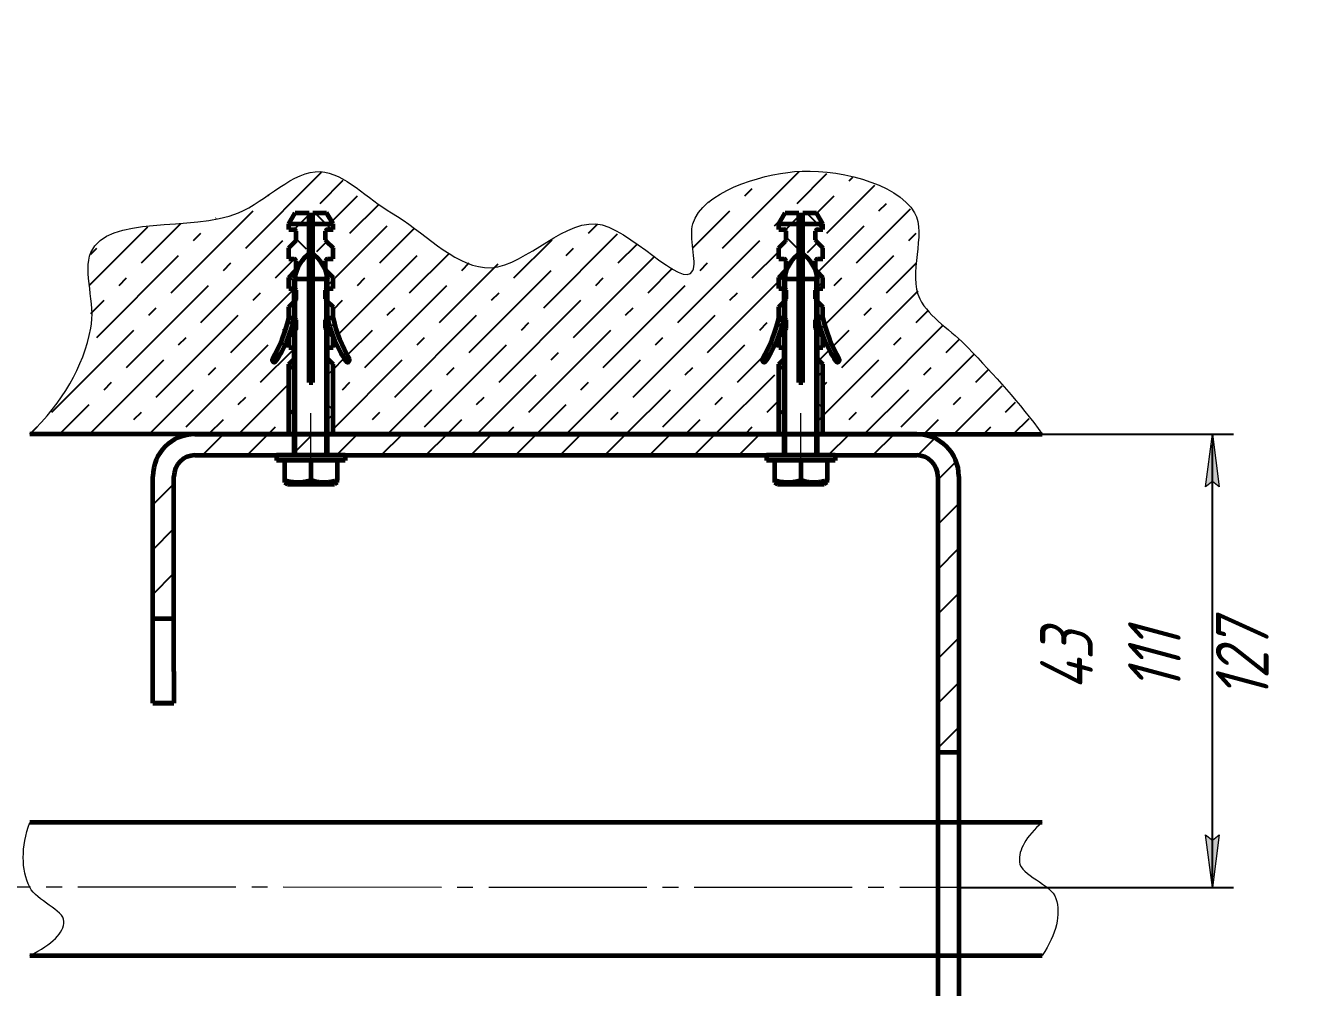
# Model space of a CAD drawing. Header units: millimetres. Extents: x 0 to 840, y 0 to 594.
# Drawn here: x 284.6 to 406, y 212.7 to 303.9 of the extents above; entities that cross this region are included whole.
import ezdxf

# ---------------------------------------------------------------- set-up
doc = ezdxf.new("R2010")
doc.units = ezdxf.units.MM
for name, pattern in [('K5LT_AXLED', [19.5, 15, -1.5, 1.5, -1.5]), ('K5LT_BASIC', [0]), ('K5LT_THIN', [0])]:
    doc.linetypes.add(name, pattern=pattern)
doc.layers.add('Системный слой', color=7, linetype='Continuous')
doc.styles.add('KDIMTEXTSTYLE', font='GOST_AU.SHX', dxfattribs={"width": 0.96, "oblique": 15, "height": 5})
doc.dimstyles.new('KDIMSTYLE (1.00)', dxfattribs={"dimtxt": 5, "dimasz": 1, "dimexe": 2, "dimexo": 0, "dimgap": 1, "dimtad": 1, "dimtxsty": 'KDIMTEXTSTYLE', "dimsah": 1, "dimcen": 0, "dimdle": 1, "dimadec": 0, "dimazin": 0, "dimtfac": 0.667, "dimtmove": 0, "dimatfit": 3, "dimfxl": 1, "dimtvp": 1, "dimtolj": 1, "dimtzin": 0, "dimarcsym": 0})
pattern_1 = [(45, (0, 0), (-2.12132, 2.12132), []), (135, (0, 0), (-2.12132, -2.12132), [])]

# ---------------------------------------------------------------- blocks, each defined once
blk = doc.blocks.new('KDIMARROW_01')
at = {"layer": 'Системный слой'}
blk.add_hatch(color=0, dxfattribs=at).paths.add_polyline_path([(0, 0), (-5, 0.66), (-4.5, 0), (-5, -0.66)])
at = {"layer": 'Системный слой', "color": 0, "linetype": 'K5LT_THIN', "lineweight": 18}
for p, q in [((-4.5, 0), (-5, 0.66)), ((-5, 0.66), (0, 0)), ((0, 0), (-5, -0.66)), ((-5, -0.66), (-4.5, 0)), ((0, 0), (-1, 0))]:
    blk.add_line(p, q, dxfattribs=at)
blk = doc.blocks.new('U175')
at = {"layer": 'Системный слой', "color": 30, "linetype": 'K5LT_AXLED', "lineweight": 18, "true_color": 0xff8000}
for p, q in [((311.66, 261.19), (311.66, 267.19)), ((358.16, 261.19), (358.16, 267.19))]:
    blk.add_line(p, q, dxfattribs=at)
at = {"layer": 'Системный слой', "color": 5, "linetype": 'K5LT_BASIC', "lineweight": 60, "true_color": 0x0000ff}
for p, q in [((300.66, 265.19), (369.16, 265.19)), ((300.66, 263.19), (369.16, 263.19)), ((296.66, 242.69), (296.66, 261.19)), ((298.66, 242.69), (298.66, 261.19)), ((371.16, 261.19), (371.16, 204.89)), ((373.16, 261.19), (373.16, 204.89)), ((296.66, 239.69), (296.66, 242.69)), ((298.66, 242.69), (298.66, 239.69)), ((296.66, 239.69), (298.66, 239.69)), ((298.66, 239.69), (296.66, 239.69)), ((371.16, 202.31), (371.16, 204.89)), ((373.16, 202.31), (373.16, 204.89)), ((371.16, 195.9), (371.16, 202.31)), ((373.16, 202.31), (373.16, 195.9)), ((371.16, 195.47), (371.16, 195.9)), ((373.16, 195.47), (371.16, 195.47)), ((371.16, 195.47), (371.16, 192.69)), ((373.16, 195.47), (373.16, 195.9)), ((373.16, 195.47), (373.16, 192.69)), ((373.16, 192.69), (371.16, 192.69))]:
    blk.add_line(p, q, dxfattribs=at)
for centre, radius, start, end in [((300.66, 261.19), 4, 90, 180), ((369.16, 261.19), 4, 0, 90), ((300.66, 261.19), 2, 90, 180), ((369.16, 261.19), 2, 0, 90)]:
    blk.add_arc(centre, radius, start, end, dxfattribs=at)

msp = doc.modelspace()

# ---------------------------------------------------------------- hatches: boundary and pattern name
at = {"layer": 'Системный слой'}
h = msp.add_hatch(dxfattribs=at)
h.set_pattern_fill('Бетон', angle=45, style=0, pattern_type=0)
h.set_pattern_definition([(45, (0, 0), (-2.828427, 2.828427), [11, -5]), (45, (9.1924, 9.1924), (-2.828427, 2.828427), [1, -15]), (45, (4.2426, 7.071), (-2.828427, 2.828427), [11, -5]), (45, (13.435, 16.2635), (-2.828427, 2.828427), [1, -15])])
h.paths.add_polyline_path([(284.98318, 265.18663), (300.66139, 265.18663), (309.56139, 265.18663), (309.56139, 271.83663), (310.03513, 272.31037), (310.08639, 272.43412), (310.08639, 273.23663), (310.03513, 273.36037), (309.91139, 273.41163), (309.56139, 273.41163), (309.56139, 274.46163), (308.33749, 272.11215), (308.21474, 272.03066), (308.07032, 272.05984), (307.98884, 272.18258), (308.01236, 272.31808), (309.56139, 276.21163), (309.56139, 277.26163), (310.08639, 277.78663), (310.08639, 279.01163), (309.56139, 279.01163), (309.56139, 280.06163), (310.21013, 280.71037), (310.26139, 280.83412), (310.26139, 281.63663), (310.21013, 281.76037), (310.08639, 281.81163), (309.56139, 281.81163), (309.56139, 282.86163), (310.21013, 283.51037), (310.26139, 283.63412), (310.26139, 284.43663), (310.21013, 284.56037), (310.08639, 284.61163), (309.56139, 284.61163), (309.56139, 285.13663), (310.16761, 286.18663), (311.48336, 286.18663), (311.48336, 285.13663), (311.48336, 282.30585), (311.66139, 282.43663), (311.83942, 282.30585), (311.83942, 285.13663), (311.83942, 286.18663), (313.15517, 286.18663), (313.76139, 285.13663), (313.76139, 284.61163), (313.23639, 284.61163), (313.11265, 284.56037), (313.06139, 284.43663), (313.06139, 283.63412), (313.11265, 283.51037), (313.76139, 282.86163), (313.76139, 281.81163), (313.23639, 281.81163), (313.11265, 281.76037), (313.06139, 281.63663), (313.06139, 280.83412), (313.11265, 280.71037), (313.76139, 280.06163), (313.76139, 279.01163), (313.23639, 279.01163), (313.23639, 277.78663), (313.76139, 277.26163), (313.76139, 276.21163), (315.31042, 272.31808), (315.33163, 272.17228), (315.24353, 272.05419), (315.09773, 272.03298), (314.98529, 272.11215), (313.76139, 274.46163), (313.76139, 273.41163), (313.41139, 273.41163), (313.28765, 273.36037), (313.23639, 273.23663), (313.23639, 272.43412), (313.28765, 272.31037), (313.76139, 271.83663), (313.76139, 265.18663), (356.06139, 265.18663), (356.06139, 271.83663), (356.53513, 272.31037), (356.58639, 272.43412), (356.58639, 273.23663), (356.53513, 273.36037), (356.41139, 273.41163), (356.06139, 273.41163), (356.06139, 274.46163), (354.83749, 272.11215), (354.71474, 272.03066), (354.57032, 272.05984), (354.48884, 272.18258), (354.51236, 272.31808), (356.06139, 276.21163), (356.06139, 277.26163), (356.58639, 277.78663), (356.58639, 279.01163), (356.06139, 279.01163), (356.06139, 280.06163), (356.71013, 280.71037), (356.76139, 280.83412), (356.76139, 281.63663), (356.71013, 281.76037), (356.58639, 281.81163), (356.06139, 281.81163), (356.06139, 282.86163), (356.71013, 283.51037), (356.76139, 283.63412), (356.76139, 284.43663), (356.71013, 284.56037), (356.58639, 284.61163), (356.06139, 284.61163), (356.06139, 285.13663), (356.66761, 286.18663), (357.98336, 286.18663), (357.98336, 285.13663), (357.98336, 282.30585), (358.16139, 282.43663), (358.33942, 282.30585), (358.33942, 285.13663), (358.33942, 286.18663), (359.65517, 286.18663), (360.26139, 285.13663), (360.26139, 284.61163), (359.73639, 284.61163), (359.61265, 284.56037), (359.56139, 284.43663), (359.56139, 283.63412), (359.61265, 283.51037), (360.26139, 282.86163), (360.26139, 281.81163), (359.73639, 281.81163), (359.61265, 281.76037), (359.56139, 281.63663), (359.56139, 280.83412), (359.61265, 280.71037), (360.26139, 280.06163), (360.26139, 279.01163), (359.73639, 279.01163), (359.73639, 277.78663), (360.26139, 277.26163), (360.26139, 276.21163), (361.81042, 272.31808), (361.83163, 272.17228), (361.74353, 272.05419), (361.59773, 272.03298), (361.48529, 272.11215), (360.26139, 274.46163), (360.26139, 273.41163), (359.91139, 273.41163), (359.78765, 273.36037), (359.73639, 273.23663), (359.73639, 272.43412), (359.78765, 272.31037), (360.26139, 271.83663), (360.26139, 265.18663), (369.16139, 265.18663), (381.07519, 265.18663), (375.88281, 271.41911), (374.02423, 273.41163), (370.51714, 276.56849), (369.44246, 278.03412), (369.04698, 280.27353), (369.34381, 284.67383), (368.9582, 286.18663), (367.0922, 288.01217), (363.62654, 289.47912), (358.89972, 290.15364), (357.55715, 290.09987), (353.83526, 289.36311), (349.48751, 287.26871), (347.91335, 285.13663), (347.86904, 283.24129), (347.91335, 280.71037), (347.09825, 280.35856), (345.43098, 281.19819), (342.55384, 283.27404), (338.90915, 285.11459), (338.69117, 285.13663), (336.23849, 284.60711), (332.11175, 282.23933), (328.3281, 280.97532), (328.1284, 280.99049), (325.38492, 281.95934), (320.92231, 285.12764), (319.31895, 286.18663), (315.15672, 289.11495), (312.54103, 290.09987), (310.29892, 289.55177), (306.40769, 287.05469), (304.77929, 286.18663), (301.26262, 285.37913), (294.54581, 284.70951), (291.33837, 283.2818), (290.7841, 282.43663), (290.54443, 280.26477), (290.85402, 275.69455), (290.7841, 275.23412), (288.97888, 270.32681), (285.62812, 265.83363)])
h = msp.add_hatch(dxfattribs=at)
h.set_pattern_fill('Неметалл', angle=45, style=0, pattern_type=0)
h.set_pattern_definition(pattern_1)
h.paths.add_polyline_path([(310.26139, 284.43663), (310.26139, 283.63412), (310.21013, 283.51037), (309.56139, 282.86163), (309.56139, 281.81163), (310.08639, 281.81163), (310.21013, 281.76037), (310.26139, 281.63663), (310.26139, 281.38213), (311.48336, 283.05585), (311.48336, 285.13663), (309.56139, 285.13663), (309.56139, 284.61163), (310.08639, 284.61163), (310.21013, 284.56037)])
h.paths.add_polyline_path([(313.11265, 283.51037), (313.06139, 283.63412), (313.06139, 284.43663), (313.11265, 284.56037), (313.23639, 284.61163), (313.76139, 284.61163), (313.76139, 285.13663), (311.83942, 285.13663), (311.83942, 283.05585), (313.06139, 281.38213), (313.06139, 281.63663), (313.11265, 281.76037), (313.23639, 281.81163), (313.76139, 281.81163), (313.76139, 282.86163)])
h.paths.add_polyline_path([(311.83942, 285.13663), (313.76139, 285.13663), (313.15517, 286.18663), (311.83942, 286.18663)])
h.paths.add_polyline_path([(309.56139, 285.13663), (311.48336, 285.13663), (311.48336, 286.18663), (310.16761, 286.18663)])
h.paths.add_polyline_path([(315.31042, 272.31808), (313.76139, 276.21163), (313.23639, 276.21163), (314.91959, 272.21091), (314.98529, 272.11215), (315.10804, 272.03066), (315.25245, 272.05984), (315.33394, 272.18258)])
h.paths.add_polyline_path([(313.76139, 276.21163), (313.76139, 277.26163), (313.23639, 277.78663), (313.23639, 276.21163)])
h.paths.add_polyline_path([(313.76139, 279.01163), (313.76139, 280.06163), (313.23639, 280.58663), (313.23639, 279.01163)])
h.paths.add_polyline_path([(309.56139, 280.06163), (309.56139, 279.01163), (310.08639, 279.01163), (310.08639, 280.58663)])
h.paths.add_polyline_path([(309.56139, 277.26163), (309.56139, 276.21163), (309.68149, 276.21163), (310.08639, 276.21163), (310.08639, 277.78663)])
h.paths.add_polyline_path([(309.56139, 274.46163), (310.08639, 276.21163), (309.68149, 276.21163), (309.56139, 276.21163), (308.01236, 272.31808), (307.99115, 272.17228), (308.07925, 272.05419), (308.22504, 272.03298), (308.33749, 272.11215)])
h.paths.add_polyline_path([(310.08639, 273.23663), (310.08639, 274.98663), (309.56139, 274.46163), (309.56139, 273.41163), (309.91139, 273.41163), (310.03513, 273.36037)])
h.paths.add_polyline_path([(313.23639, 274.98663), (313.23639, 273.23663), (313.28765, 273.36037), (313.41139, 273.41163), (313.76139, 273.41163), (313.76139, 274.46163)])
h.paths.add_polyline_path([(313.23639, 272.43412), (313.23639, 265.18663), (313.76139, 265.18663), (313.76139, 271.83663), (313.28765, 272.31037)])
h.paths.add_polyline_path([(309.56139, 271.83663), (309.56139, 265.18663), (310.08639, 265.18663), (310.08639, 272.43412), (310.03513, 272.31037)])
h = msp.add_hatch(dxfattribs=at)
h.set_pattern_fill('Неметалл', angle=45, style=0, pattern_type=0)
h.set_pattern_definition(pattern_1)
h.paths.add_polyline_path([(356.76139, 284.43663), (356.76139, 283.63412), (356.71013, 283.51037), (356.06139, 282.86163), (356.06139, 281.81163), (356.58639, 281.81163), (356.71013, 281.76037), (356.76139, 281.63663), (356.76139, 281.38213), (357.98336, 283.05585), (357.98336, 285.13663), (356.06139, 285.13663), (356.06139, 284.61163), (356.58639, 284.61163), (356.71013, 284.56037)])
h.paths.add_polyline_path([(359.61265, 283.51037), (359.56139, 283.63412), (359.56139, 284.43663), (359.61265, 284.56037), (359.73639, 284.61163), (360.26139, 284.61163), (360.26139, 285.13663), (358.33942, 285.13663), (358.33942, 283.05585), (359.56139, 281.38213), (359.56139, 281.63663), (359.61265, 281.76037), (359.73639, 281.81163), (360.26139, 281.81163), (360.26139, 282.86163)])
h.paths.add_polyline_path([(358.33942, 285.13663), (360.26139, 285.13663), (359.65517, 286.18663), (358.33942, 286.18663)])
h.paths.add_polyline_path([(356.06139, 285.13663), (357.98336, 285.13663), (357.98336, 286.18663), (356.66761, 286.18663)])
h.paths.add_polyline_path([(361.81042, 272.31808), (360.26139, 276.21163), (359.73639, 276.21163), (361.41959, 272.21091), (361.48529, 272.11215), (361.60804, 272.03066), (361.75245, 272.05984), (361.83394, 272.18258)])
h.paths.add_polyline_path([(360.26139, 276.21163), (360.26139, 277.26163), (359.73639, 277.78663), (359.73639, 276.21163)])
h.paths.add_polyline_path([(360.26139, 279.01163), (360.26139, 280.06163), (359.73639, 280.58663), (359.73639, 279.01163)])
h.paths.add_polyline_path([(356.06139, 280.06163), (356.06139, 279.01163), (356.58639, 279.01163), (356.58639, 280.58663)])
h.paths.add_polyline_path([(356.06139, 277.26163), (356.06139, 276.21163), (356.18149, 276.21163), (356.58639, 276.21163), (356.58639, 277.78663)])
h.paths.add_polyline_path([(356.06139, 274.46163), (356.58639, 276.21163), (356.18149, 276.21163), (356.06139, 276.21163), (354.51236, 272.31808), (354.49115, 272.17228), (354.57925, 272.05419), (354.72504, 272.03298), (354.83749, 272.11215)])
h.paths.add_polyline_path([(356.58639, 273.23663), (356.58639, 274.98663), (356.06139, 274.46163), (356.06139, 273.41163), (356.41139, 273.41163), (356.53513, 273.36037)])
h.paths.add_polyline_path([(359.73639, 274.98663), (359.73639, 273.23663), (359.78765, 273.36037), (359.91139, 273.41163), (360.26139, 273.41163), (360.26139, 274.46163)])
h.paths.add_polyline_path([(359.73639, 272.43412), (359.73639, 265.18663), (360.26139, 265.18663), (360.26139, 271.83663), (359.78765, 272.31037)])
h.paths.add_polyline_path([(356.06139, 271.83663), (356.06139, 265.18663), (356.58639, 265.18663), (356.58639, 272.43412), (356.53513, 272.31037)])
h = msp.add_hatch(dxfattribs=at)
h.set_pattern_fill('Металл', angle=45, style=0, pattern_type=0)
h.set_pattern_definition([(45, (0, 0), (-2.12132, 2.12132), [])])
h.paths.add_polyline_path([(296.66139, 261.18663), (296.66139, 247.68663), (298.66139, 247.68663), (298.66139, 261.18663), (299.24718, 262.60084), (300.66139, 263.18663), (308.41139, 263.18663), (310.08639, 263.18663), (310.08639, 265.18663), (300.66139, 265.18663), (298.28829, 264.40663), (296.8407, 262.37083)])
h.paths.add_polyline_path([(313.23639, 263.18663), (313.23639, 265.18663), (310.08639, 265.18663), (310.08639, 263.18663)])
h.paths.add_polyline_path([(313.23639, 263.18663), (314.91139, 263.18663), (354.91139, 263.18663), (356.58639, 263.18663), (356.58639, 265.18663), (313.76139, 265.18663), (313.23639, 265.18663)])
h.paths.add_polyline_path([(361.41139, 263.18663), (369.16139, 263.18663), (370.5756, 262.60084), (371.16139, 261.18663), (371.16139, 235.03663), (373.16139, 235.03663), (373.16139, 261.18663), (372.38139, 263.55973), (370.34559, 265.00732), (369.16139, 265.18663), (360.26139, 265.18663), (359.73639, 265.18663), (359.73639, 263.18663)])

# ---------------------------------------------------------------- linework, layer by layer
at = {"layer": 'Системный слой', "color": 5, "linetype": 'K5LT_BASIC', "lineweight": 60, "true_color": 0x0000ff}
for p, q in [((309.56139, 285.13663), (310.16761, 286.18663)), ((310.16761, 286.18663), (311.48336, 286.18663)), ((311.48336, 285.13663), (311.48336, 286.18663)), ((311.83942, 286.18663), (313.15517, 286.18663)), ((311.83942, 285.13663), (311.83942, 286.18663)), ((313.76139, 285.13663), (313.15517, 286.18663)), ((356.06139, 285.13663), (356.66761, 286.18663)), ((356.66761, 286.18663), (357.98336, 286.18663)), ((357.98336, 285.13663), (357.98336, 286.18663)), ((358.33942, 286.18663), (359.65517, 286.18663)), ((358.33942, 285.13663), (358.33942, 286.18663)), ((360.26139, 285.13663), (359.65517, 286.18663)), ((309.56139, 285.13663), (311.48336, 285.13663)), ((309.56139, 284.61163), (309.56139, 285.13663)), ((309.56139, 284.61163), (310.08639, 284.61163)), ((310.26139, 283.63412), (310.26139, 284.43663)), ((311.48336, 270.08663), (311.48336, 285.13663)), ((311.83942, 270.08663), (311.83942, 285.13663)), ((311.83942, 285.13663), (313.76139, 285.13663)), ((313.06139, 283.63412), (313.06139, 284.43663)), ((313.23639, 284.61163), (313.76139, 284.61163)), ((313.76139, 284.61163), (313.76139, 285.13663)), ((356.06139, 285.13663), (357.98336, 285.13663)), ((356.06139, 284.61163), (356.06139, 285.13663)), ((356.06139, 284.61163), (356.58639, 284.61163)), ((356.76139, 283.63412), (356.76139, 284.43663)), ((357.98336, 270.08663), (357.98336, 285.13663)), ((358.33942, 270.08663), (358.33942, 285.13663)), ((358.33942, 285.13663), (360.26139, 285.13663)), ((359.56139, 283.63412), (359.56139, 284.43663)), ((359.73639, 284.61163), (360.26139, 284.61163)), ((360.26139, 284.61163), (360.26139, 285.13663)), ((309.56139, 282.86163), (310.21013, 283.51037)), ((309.56139, 281.81163), (309.56139, 282.86163)), ((313.11265, 283.51037), (313.76139, 282.86163)), ((313.76139, 281.81163), (313.76139, 282.86163)), ((356.06139, 282.86163), (356.71013, 283.51037)), ((356.06139, 281.81163), (356.06139, 282.86163)), ((359.61265, 283.51037), (360.26139, 282.86163)), ((360.26139, 281.81163), (360.26139, 282.86163)), ((309.56139, 281.81163), (310.08639, 281.81163)), ((310.26139, 280.83412), (310.26139, 281.63663)), ((313.06139, 280.83412), (313.06139, 281.63663)), ((313.23639, 281.81163), (313.76139, 281.81163)), ((356.06139, 281.81163), (356.58639, 281.81163)), ((356.76139, 280.83412), (356.76139, 281.63663)), ((359.56139, 280.83412), (359.56139, 281.63663)), ((359.73639, 281.81163), (360.26139, 281.81163)), ((309.56139, 280.06163), (310.21013, 280.71037)), ((313.11265, 280.71037), (313.76139, 280.06163)), ((356.06139, 280.06163), (356.71013, 280.71037)), ((359.61265, 280.71037), (360.26139, 280.06163)), ((309.56139, 279.01163), (309.56139, 280.06163)), ((310.08639, 263.18663), (310.08639, 279.93663)), ((310.08639, 279.93663), (313.23639, 279.93663)), ((313.23639, 263.18663), (313.23639, 279.93663)), ((313.76139, 279.01163), (313.76139, 280.06163)), ((356.06139, 279.01163), (356.06139, 280.06163)), ((356.58639, 263.18663), (356.58639, 279.93663)), ((356.58639, 279.93663), (359.73639, 279.93663)), ((359.73639, 263.18663), (359.73639, 279.93663)), ((360.26139, 279.01163), (360.26139, 280.06163)), ((309.56139, 279.01163), (310.08639, 279.01163)), ((310.26139, 278.03412), (310.26139, 278.83663)), ((313.06139, 278.03412), (313.06139, 278.83663)), ((313.23639, 279.01163), (313.76139, 279.01163)), ((356.06139, 279.01163), (356.58639, 279.01163)), ((356.76139, 278.03412), (356.76139, 278.83663)), ((359.56139, 278.03412), (359.56139, 278.83663)), ((359.73639, 279.01163), (360.26139, 279.01163)), ((309.56139, 277.26163), (310.21013, 277.91037)), ((309.56139, 276.21163), (309.56139, 277.26163)), ((313.11265, 277.91037), (313.76139, 277.26163)), ((313.76139, 276.21163), (313.76139, 277.26163)), ((356.06139, 277.26163), (356.71013, 277.91037)), ((356.06139, 276.21163), (356.06139, 277.26163)), ((359.61265, 277.91037), (360.26139, 277.26163)), ((360.26139, 276.21163), (360.26139, 277.26163)), ((309.68149, 276.21163), (309.56139, 276.21163)), ((309.68149, 276.21163), (310.08639, 276.21163)), ((310.26139, 275.23412), (310.26139, 276.03663)), ((313.06139, 275.23412), (313.06139, 276.03663)), ((313.23639, 276.21163), (313.76139, 276.21163)), ((356.18149, 276.21163), (356.06139, 276.21163)), ((356.18149, 276.21163), (356.58639, 276.21163)), ((356.76139, 275.23412), (356.76139, 276.03663)), ((359.56139, 275.23412), (359.56139, 276.03663)), ((359.73639, 276.21163), (360.26139, 276.21163)), ((310.08639, 274.98663), (309.56139, 274.46163)), ((309.56139, 273.41163), (309.56139, 274.46163)), ((310.08639, 274.98663), (310.21013, 275.11037)), ((310.08639, 272.43412), (310.08639, 274.98663)), ((313.11265, 275.11037), (313.76139, 274.46163)), ((313.76139, 273.41163), (313.76139, 274.46163)), ((356.58639, 274.98663), (356.06139, 274.46163)), ((356.06139, 273.41163), (356.06139, 274.46163)), ((356.58639, 274.98663), (356.71013, 275.11037)), ((356.58639, 272.43412), (356.58639, 274.98663)), ((359.61265, 275.11037), (360.26139, 274.46163)), ((360.26139, 273.41163), (360.26139, 274.46163)), ((309.56139, 273.41163), (309.91139, 273.41163)), ((313.23639, 272.43412), (313.23639, 273.23663)), ((313.41139, 273.41163), (313.76139, 273.41163)), ((356.06139, 273.41163), (356.41139, 273.41163)), ((359.73639, 272.43412), (359.73639, 273.23663)), ((359.91139, 273.41163), (360.26139, 273.41163)), ((309.56139, 271.83663), (310.03513, 272.31037)), ((313.28765, 272.31037), (313.76139, 271.83663)), ((356.06139, 271.83663), (356.53513, 272.31037)), ((359.78765, 272.31037), (360.26139, 271.83663)), ((309.56139, 265.18663), (309.56139, 271.83663)), ((313.76139, 265.18663), (313.76139, 271.83663)), ((356.06139, 265.18663), (356.06139, 271.83663)), ((360.26139, 265.18663), (360.26139, 271.83663)), ((311.48336, 270.08663), (311.83942, 270.08663)), ((357.98336, 270.08663), (358.33942, 270.08663)), ((300.66139, 265.18663), (284.98318, 265.18663)), ((369.16139, 265.18663), (300.66139, 265.18663)), ((309.56139, 265.18663), (313.76139, 265.18663)), ((356.06139, 265.18663), (360.26139, 265.18663)), ((369.16139, 265.18663), (381.07519, 265.18663)), ((308.41139, 263.18663), (308.41139, 262.68663)), ((314.91139, 263.18663), (308.41139, 263.18663)), ((314.91139, 262.68663), (308.41139, 262.68663)), ((309.16139, 262.68663), (309.16139, 260.81869)), ((311.66139, 262.68663), (311.66139, 260.81869)), ((314.16139, 262.68663), (314.16139, 260.81869)), ((314.91139, 263.18663), (314.91139, 262.68663)), ((354.91139, 263.18663), (354.91139, 262.68663)), ((361.41139, 263.18663), (354.91139, 263.18663)), ((361.41139, 262.68663), (354.91139, 262.68663)), ((355.66139, 262.68663), (355.66139, 260.81869)), ((358.16139, 262.68663), (358.16139, 260.81869)), ((360.66139, 262.68663), (360.66139, 260.81869)), ((361.41139, 263.18663), (361.41139, 262.68663)), ((309.16139, 260.81869), (309.16139, 260.5954)), ((309.16139, 260.5954), (309.43639, 260.43663)), ((309.43639, 260.43663), (313.88639, 260.43663)), ((314.16139, 260.5954), (313.88639, 260.43663)), ((314.16139, 260.5954), (314.16139, 260.81869)), ((355.66139, 260.81869), (355.66139, 260.5954)), ((355.66139, 260.5954), (355.93639, 260.43663)), ((355.93639, 260.43663), (360.38639, 260.43663)), ((360.66139, 260.5954), (360.38639, 260.43663)), ((360.66139, 260.5954), (360.66139, 260.81869)), ((298.66139, 247.68663), (296.66139, 247.68663)), ((371.16139, 235.03663), (373.16139, 235.03663)), ((381.07519, 228.36946), (284.98318, 228.36946)), ((284.98318, 215.7377), (381.07519, 215.7377))]:
    msp.add_line(p, q, dxfattribs=at)
at = {"layer": 'Системный слой', "color": 7, "linetype": 'K5LT_THIN', "lineweight": 18}
for p, q in [((310.33639, 280.82777), (310.33639, 279.93663)), ((312.98639, 280.82777), (312.98639, 279.93663)), ((356.83639, 280.82777), (356.83639, 279.93663)), ((359.48639, 280.82777), (359.48639, 279.93663)), ((310.33639, 263.18663), (310.33639, 279.93663)), ((310.33639, 263.18663), (310.33639, 279.68663)), ((312.98639, 263.18663), (312.98639, 279.93663)), ((312.98639, 263.18663), (312.98639, 279.68663)), ((356.83639, 263.18663), (356.83639, 279.93663)), ((356.83639, 263.18663), (356.83639, 279.68663)), ((359.48639, 263.18663), (359.48639, 279.93663)), ((359.48639, 263.18663), (359.48639, 279.68663))]:
    msp.add_line(p, q, dxfattribs=at)
at = {"layer": 'Системный слой', "color": 30, "linetype": 'K5LT_AXLED', "lineweight": 18, "true_color": 0xff8000}
msp.add_line((382.54241, 222.18605), (282.98318, 222.21508), dxfattribs=at)
at = {"layer": 'Системный слой', "color": 5, "linetype": 'K5LT_BASIC', "lineweight": 60, "true_color": 0x0000ff}
for centre, radius, start, end in [((310.08639, 284.43663), 0.175, 0, 90), ((313.23639, 284.43663), 0.175, 90, 180), ((356.58639, 284.43663), 0.175, 0, 90), ((359.73639, 284.43663), 0.175, 90, 180), ((310.08639, 283.63412), 0.175, 315, 0), ((313.23639, 283.63412), 0.175, 180, 225), ((356.58639, 283.63412), 0.175, 315, 0), ((359.73639, 283.63412), 0.175, 180, 225), ((310.08639, 281.63663), 0.175, 0, 90), ((313.23639, 281.63663), 0.175, 90, 180), ((356.58639, 281.63663), 0.175, 0, 90), ((359.73639, 281.63663), 0.175, 90, 180), ((310.08639, 280.83412), 0.175, 315, 0), ((313.23639, 280.83412), 0.175, 180, 225), ((356.58639, 280.83412), 0.175, 315, 0), ((359.73639, 280.83412), 0.175, 180, 225), ((310.08639, 278.83663), 0.175, 0, 90), ((310.08639, 278.03412), 0.175, 315, 0), ((313.23639, 278.83663), 0.175, 90, 180), ((313.23639, 278.03412), 0.175, 180, 225), ((356.58639, 278.83663), 0.175, 0, 90), ((356.58639, 278.03412), 0.175, 315, 0), ((359.73639, 278.83663), 0.175, 90, 180), ((359.73639, 278.03412), 0.175, 180, 225), ((296.60889, 279.1098), 13.27277, 329.2226444, 347.3875868), ((298.48403, 278.73859), 11.87436, 326.0792327, 347.713037), ((310.08639, 276.03663), 0.175, 0, 90), ((313.23639, 276.03663), 0.175, 90, 180), ((324.83875, 278.73859), 11.87436, 192.286963, 213.9207673), ((326.71388, 279.1098), 13.27277, 192.6124132, 210.7773556), ((343.10889, 279.1098), 13.27277, 329.2226444, 347.3875868), ((344.98403, 278.73859), 11.87436, 326.0792327, 347.713037), ((356.58639, 276.03663), 0.175, 0, 90), ((359.73639, 276.03663), 0.175, 90, 180), ((371.33875, 278.73859), 11.87436, 192.286963, 213.9207673), ((373.21388, 279.1098), 13.27277, 192.6124132, 210.7773556), ((310.08639, 275.23412), 0.175, 315, 0), ((313.23639, 275.23412), 0.175, 180, 225), ((356.58639, 275.23412), 0.175, 315, 0), ((359.73639, 275.23412), 0.175, 180, 225), ((309.91139, 273.23663), 0.175, 0, 90), ((313.41139, 273.23663), 0.175, 90, 180), ((356.41139, 273.23663), 0.175, 0, 90), ((359.91139, 273.23663), 0.175, 90, 180), ((308.17775, 272.21958), 0.1925, 149.2226444, 326.0792327), ((309.91139, 272.43412), 0.175, 315, 0), ((313.41139, 272.43412), 0.175, 180, 225), ((315.14503, 272.21958), 0.1925, 213.9207673, 30.7773556), ((354.67775, 272.21958), 0.1925, 149.2226444, 326.0792327), ((356.41139, 272.43412), 0.175, 315, 0), ((359.91139, 272.43412), 0.175, 180, 225), ((361.64503, 272.21958), 0.1925, 213.9207673, 30.7773556)]:
    msp.add_arc(centre, radius, start, end, dxfattribs=at)
at = {"layer": 'Системный слой', "color": 7, "linetype": 'K5LT_THIN', "lineweight": 18}
for points, knots in [([(284.98318, 265.18663), (288.10983, 268.21613), (290.04347, 271.56529), (290.7841, 275.23412), (291.24389, 277.51175), (290.01408, 280.62665), (290.7841, 282.43663), (292.33311, 286.07766), (300.33456, 284.35895), (304.77929, 286.18663), (307.44584, 287.28312), (309.9948, 290.24419), (312.54103, 290.09987), (314.83359, 289.96992), (317.06495, 287.50014), (319.31895, 286.18663), (322.2645, 284.47012), (325.07955, 281.31094), (328.1284, 280.99049), (331.51101, 280.63496), (335.22857, 285.34215), (338.69117, 285.13663), (341.81263, 284.95136), (346.98493, 278.776), (347.91335, 280.71037), (348.31508, 281.54738), (347.53314, 283.89314), (347.91335, 285.13663), (348.84501, 288.18365), (354.24549, 289.78493), (357.55715, 290.09987), (361.23762, 290.44989), (367.28127, 289.10443), (368.9582, 286.18663), (370.09436, 284.20974), (368.30438, 280.31529), (369.44246, 278.03412), (370.34944, 276.21617), (372.54023, 274.99234), (374.02423, 273.41163), (376.49441, 270.78047), (378.9485, 268.15664), (381.07519, 265.18663)], [0, 0, 0, 0, 1, 1, 1, 2, 2, 2, 3, 3, 3, 4, 4, 4, 5, 5, 5, 6, 6, 6, 7, 7, 7, 8, 8, 8, 9, 9, 9, 10, 10, 10, 11, 11, 11, 12, 12, 12, 13, 13, 13, 14, 14, 14, 14]), ([(284.98318, 215.7377), (287.14211, 216.81716), (288.22158, 217.89663), (288.22158, 218.9761), (288.22158, 220.05556), (285.60211, 220.94427), (284.98318, 222.21449), (284.15137, 223.9216), (284.15137, 225.97326), (284.98318, 228.36946)], [0, 0, 0, 0, 1, 1, 1, 2, 2, 2, 3, 3, 3, 3]), ([(381.07519, 228.36946), (379.53479, 227.01138), (378.81291, 225.76105), (378.90956, 224.61849), (379.0187, 223.32836), (381.93037, 222.5154), (382.36775, 221.1603), (382.8663, 219.6157), (382.43545, 217.80816), (381.07519, 215.7377)], [0, 0, 0, 0, 1, 1, 1, 2, 2, 2, 3, 3, 3, 3])]:
    msp.add_open_spline(points, degree=3, knots=knots, dxfattribs=at)
at = {"layer": 'Системный слой', "color": 5, "linetype": 'K5LT_BASIC', "lineweight": 60, "true_color": 0x0000ff}
for points in [[(311.66139, 282.43663), (310.78175, 281.82382), (310.25675, 280.99049), (310.08639, 279.93663)], [(311.66139, 282.43663), (312.54103, 281.82382), (313.06603, 280.99049), (313.23639, 279.93663)], [(358.16139, 282.43663), (357.28175, 281.82382), (356.75675, 280.99049), (356.58639, 279.93663)], [(358.16139, 282.43663), (359.04103, 281.82382), (359.56603, 280.99049), (359.73639, 279.93663)]]:
    msp.add_open_spline(points, degree=3, dxfattribs=at)
for points, knots in [([(311.66139, 260.81869), (311.62136, 260.80535), (311.49037, 260.76325), (311.29285, 260.7081), (311.05715, 260.65614), (310.84047, 260.62099), (310.62553, 260.6003), (310.42023, 260.59339), (310.20453, 260.59934), (309.95671, 260.62337), (309.6877, 260.67052), (309.41787, 260.73751), (309.2452, 260.79074), (309.16139, 260.81869)], [0, 0, 0, 0, 0.689735519, 2.249219949, 3.3618836, 4.65909116, 5.868387784, 6.927819562, 8.056313438, 9.438688557, 11.042970053, 12.553459891, 14, 14, 14, 14]), ([(314.16139, 260.81869), (314.06466, 260.78645), (313.87625, 260.72906), (313.58194, 260.65916), (313.29426, 260.61355), (313.03008, 260.59462), (312.80571, 260.59507), (312.61013, 260.60749), (312.42054, 260.63037), (312.23247, 260.66311), (311.97774, 260.72035), (311.7875, 260.77665), (311.66139, 260.81869)], [0, 0, 0, 0, 1.549818016, 2.992222291, 4.610295244, 6.008391322, 7.059696198, 8.058213685, 9.015784664, 9.985196521, 10.978290135, 13, 13, 13, 13]), ([(358.16139, 260.81869), (358.12136, 260.80535), (357.99037, 260.76325), (357.79285, 260.7081), (357.55715, 260.65614), (357.34047, 260.62099), (357.12553, 260.6003), (356.92023, 260.59339), (356.70453, 260.59934), (356.45671, 260.62337), (356.1877, 260.67052), (355.91787, 260.73751), (355.7452, 260.79074), (355.66139, 260.81869)], [0, 0, 0, 0, 0.689735519, 2.249219949, 3.3618836, 4.65909116, 5.868387784, 6.927819562, 8.056313438, 9.438688557, 11.042970053, 12.553459891, 14, 14, 14, 14]), ([(360.66139, 260.81869), (360.56466, 260.78645), (360.37625, 260.72906), (360.08194, 260.65916), (359.79426, 260.61355), (359.53008, 260.59462), (359.30571, 260.59507), (359.11013, 260.60749), (358.92054, 260.63037), (358.73247, 260.66311), (358.47774, 260.72035), (358.2875, 260.77665), (358.16139, 260.81869)], [0, 0, 0, 0, 1.549818016, 2.992222291, 4.610295244, 6.008391322, 7.059696198, 8.058213685, 9.015784664, 9.985196521, 10.978290135, 13, 13, 13, 13])]:
    msp.add_open_spline(points, degree=3, knots=knots, dxfattribs=at)

# ---------------------------------------------------------------- block references
at = {"layer": 'Системный слой'}
msp.add_blockref('U175', (0, 0), dxfattribs=at)

# ---------------------------------------------------------------- dimensions: what is measured, and where the dimension line sits
at = {"layer": 'Системный слой', "color": 7}
msp.add_linear_dim(base=(397.21905, 265.18663), p1=(373.16139, 222.18878), p2=(358.16139, 265.18663), angle=90, text='\\H5.0;\\W0.965;\\Q15;\\Q15;43\\H5.0;\\W0.965;\\Q15;\\X\\H5.0;\\W0.965;\\Q15;\\Q15;111\\X\\H5.0;\\W0.965;\\Q15;\\Q15;127', dimstyle='KDIMSTYLE (1.00)', override={"dimexo": 0, "dimblk1": 'KDIMARROW_01', "dimblk2": 'KDIMARROW_01', "dimse1": 0, "dimse2": 0, "dimclrt": 7, "dimtolj": 1}, dxfattribs=at).render()

doc.saveas('drawing.dxf')
